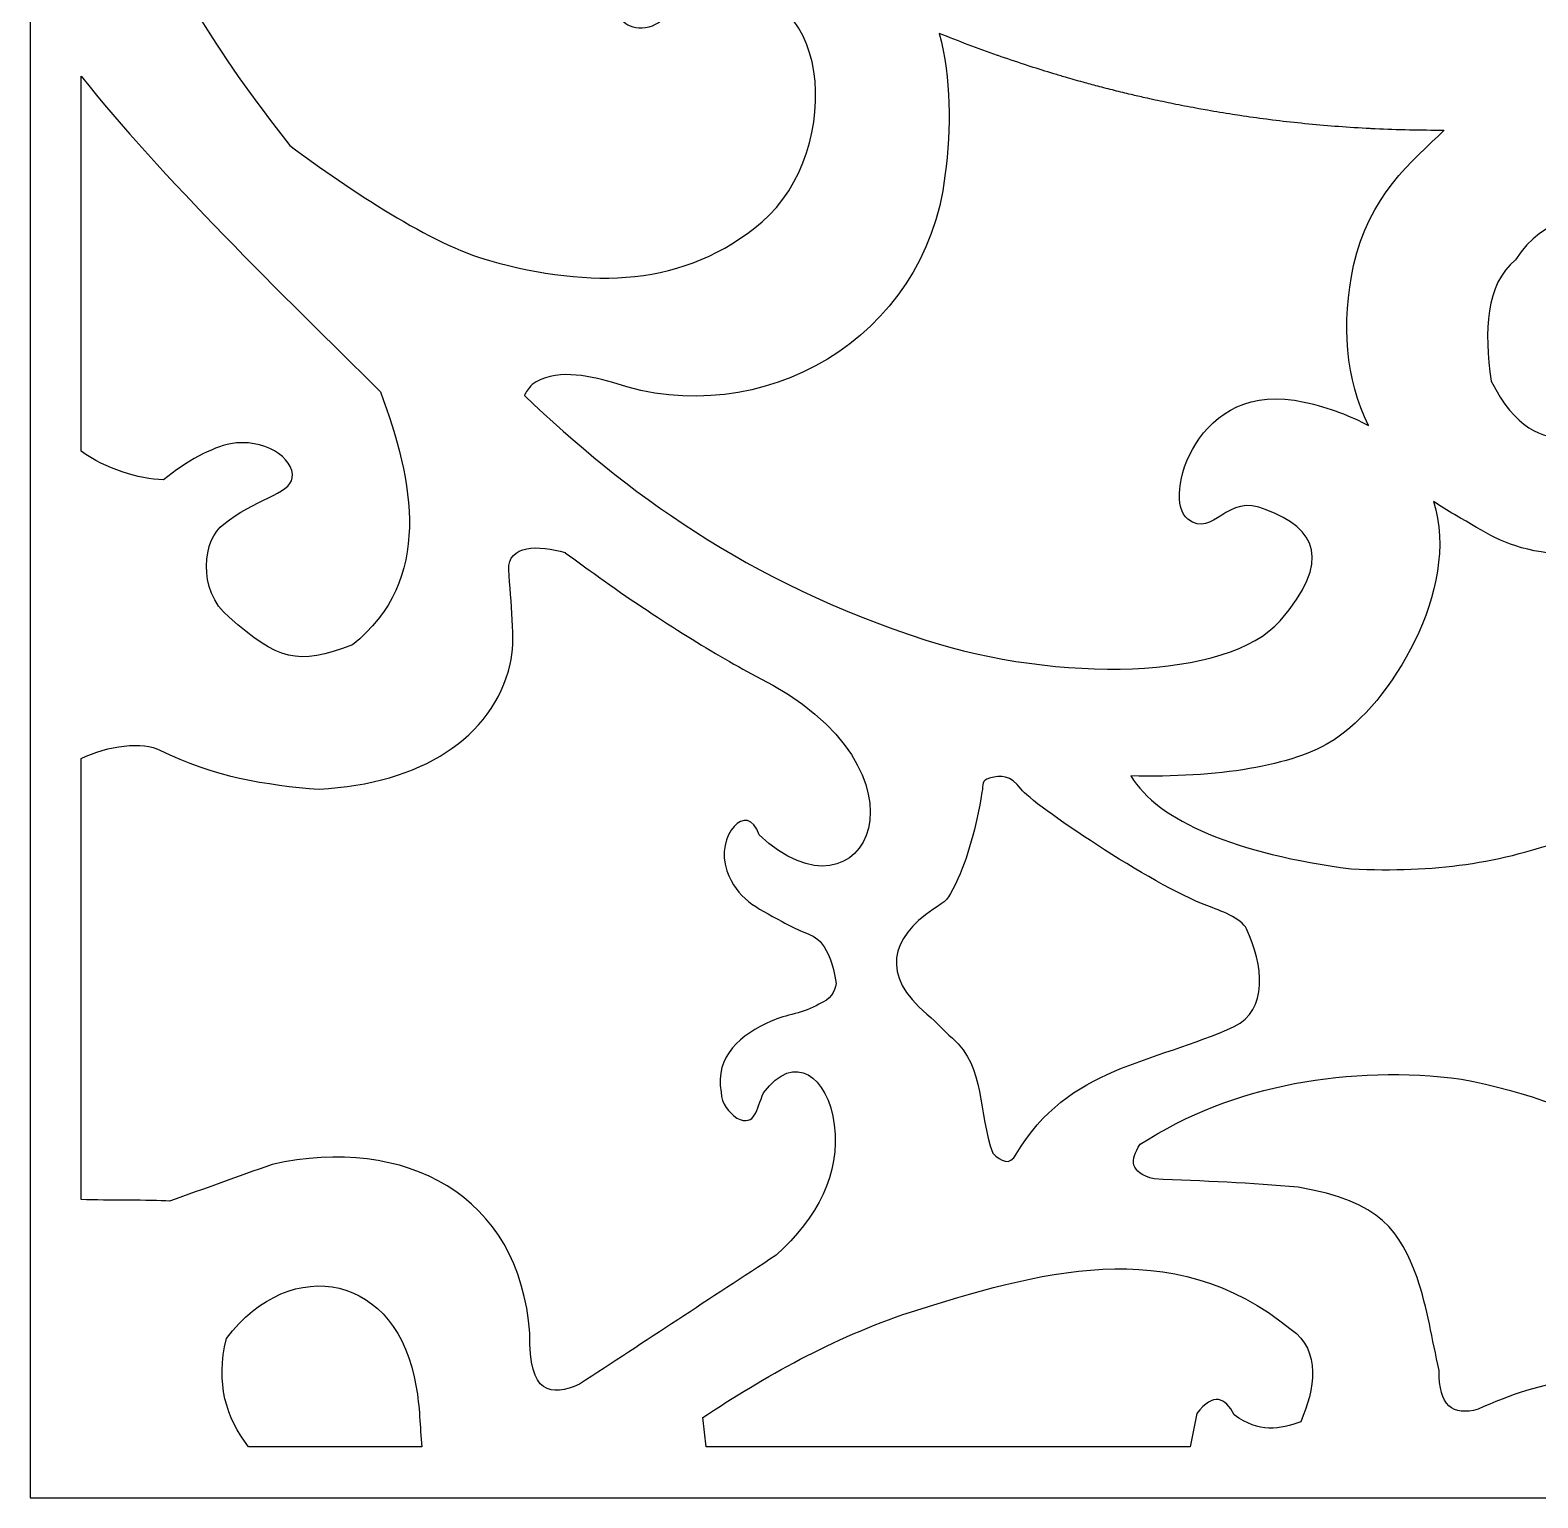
# Model space of a CAD drawing. Header units: centimetres. Extents: x -9.3 to 9.5, y -2.9 to 13.8.
# Drawn here: x 0.709 to 5.369, y -2.944 to 1.594 of the extents above; entities that cross this region are included whole.
import ezdxf

# ---------------------------------------------------------------- set-up
doc = ezdxf.new("R2010")
doc.units = ezdxf.units.CM
doc.header["$MEASUREMENT"] = 0
doc.layers.add('layer 1', color=7, linetype='Continuous')

msp = doc.modelspace()

# ---------------------------------------------------------------- linework, layer by layer
at = {"layer": 'layer 1', "color": 242}
for points, knots in [([(0.70874, 13.75701), (0.70874, 13.75701), (0.86665, 13.75701), (0.86665, 13.75701), (0.86665, 13.75701), (0.86665, 13.75701), (9.38069, 13.75701), (9.38069, 13.75701), (9.38069, 13.75701), (9.38069, 13.75701), (9.5386, 13.75701), (9.5386, 13.75701), (9.5386, 13.75701), (9.5386, 13.75701), (9.5386, 13.59915), (9.5386, 13.59915), (9.5386, 13.59915), (9.5386, 13.59915), (9.5386, -2.78594), (9.5386, -2.78594), (9.5386, -2.78594), (9.5386, -2.78594), (9.5386, -2.9438), (9.5386, -2.9438), (9.5386, -2.9438), (9.5386, -2.9438), (9.38069, -2.9438), (9.38069, -2.9438), (9.38069, -2.9438), (9.38069, -2.9438), (0.86665, -2.9438), (0.86665, -2.9438), (0.86665, -2.9438), (0.86665, -2.9438), (0.70874, -2.9438), (0.70874, -2.9438), (0.70874, -2.9438), (0.70874, -2.9438), (0.70874, -2.78594), (0.70874, -2.78594), (0.70874, -2.78594), (0.70874, -2.78594), (0.70874, 4.65436), (0.70874, 4.65436), (0.70874, 4.65436), (0.70874, 4.65436), (0.70874, 6.15887), (0.70874, 6.15887), (0.70874, 6.15887), (0.70874, 6.15887), (0.70874, 13.59915), (0.70874, 13.59915), (0.70874, 13.59915), (0.70874, 13.59915), (0.70874, 13.75701), (0.70874, 13.75701)], [0, 0, 0, 0, 0.0666667, 0.0666667, 0.0666667, 0.0666667, 0.1333333, 0.1333333, 0.1333333, 0.1333333, 0.2, 0.2, 0.2, 0.2, 0.2666667, 0.2666667, 0.2666667, 0.2666667, 0.3333333, 0.3333333, 0.3333333, 0.3333333, 0.4, 0.4, 0.4, 0.4, 0.4666667, 0.4666667, 0.4666667, 0.4666667, 0.5333333, 0.5333333, 0.5333333, 0.5333333, 0.6, 0.6, 0.6, 0.6, 0.6666667, 0.6666667, 0.6666667, 0.6666667, 0.7333333, 0.7333333, 0.7333333, 0.7333333, 0.8, 0.8, 0.8, 0.8, 0.8666667, 0.8666667, 0.8666667, 0.8666667, 1, 1, 1, 1]), ([(2.10101, 2.54051), (2.10101, 2.54051), (2.11039, 2.53099), (2.11039, 2.53099), (2.11039, 2.53099), (2.11039, 2.53099), (2.11977, 2.52147), (2.11977, 2.52147), (2.11977, 2.52147), (2.1383, 2.50245), (2.1571, 2.48358), (2.1762, 2.46491), (2.1762, 2.46491), (2.1762, 2.46491), (2.18583, 2.45556), (2.18583, 2.45556), (2.18583, 2.45556), (2.18583, 2.45556), (2.19529, 2.44628), (2.19529, 2.44628), (2.19529, 2.44628), (2.21254, 2.42945), (2.23, 2.41273), (2.24786, 2.39621), (2.24786, 2.39621), (2.24786, 2.39621), (2.26535, 2.37995), (2.26535, 2.37995), (2.26535, 2.37995), (2.28188, 2.36465), (2.29853, 2.34943), (2.31534, 2.3344), (2.31534, 2.3344), (2.32439, 2.32623), (2.33361, 2.31811), (2.34278, 2.31003), (2.34278, 2.31003), (2.35736, 2.29707), (2.37227, 2.28422), (2.38726, 2.27148), (2.38726, 2.27148), (2.39967, 2.26087), (2.41216, 2.2503), (2.42464, 2.23983), (2.42464, 2.23983), (2.43527, 2.23099), (2.44586, 2.22218), (2.45649, 2.21345), (2.45649, 2.21345), (2.47297, 2.2), (2.48957, 2.18665), (2.50618, 2.17345), (2.50618, 2.17345), (2.50618, 2.17345), (2.52986, 2.15482), (2.52986, 2.15482), (2.52986, 2.15482), (2.54905, 2.13984), (2.56838, 2.12505), (2.58773, 2.1104), (2.58773, 2.1104), (2.58773, 2.1104), (2.60628, 2.09654), (2.60628, 2.09654), (2.60628, 2.09654), (2.62713, 2.08113), (2.64786, 2.06595), (2.66887, 2.05092), (2.66887, 2.05092), (2.66887, 2.05092), (2.68613, 2.03859), (2.68613, 2.03859), (2.68613, 2.03859), (2.70726, 2.02367), (2.72846, 2.00899), (2.74989, 1.99445), (2.74989, 1.99445), (2.74989, 1.99445), (2.7532, 1.99218), (2.7532, 1.99218), (2.7532, 1.99218), (2.69825, 1.9624), (2.65061, 1.91939), (2.60753, 1.86794), (2.60753, 1.86794), (2.55786, 1.79305), (2.53322, 1.73556), (2.52659, 1.69339), (2.52659, 1.69339), (2.51545, 1.62315), (2.55419, 1.5955), (2.61024, 1.60084), (2.61024, 1.60084), (2.66563, 1.60614), (2.7138, 1.68762), (2.79587, 1.70495), (2.79587, 1.70495), (3.20197, 1.79081), (3.22489, 1.21748), (2.97132, 1.00155), (2.97132, 1.00155), (2.73178, 0.79766), (2.4419, 0.79455), (2.12829, 0.88145), (2.12829, 0.88145), (1.9494, 0.93102), (1.69757, 1.09851), (1.51174, 1.23722), (1.51174, 1.23722), (1.28056, 1.5277), (1.12543, 1.79343), (1.01717, 2.0438), (1.01717, 2.0438), (1.11489, 2.10896), (1.24194, 2.08588), (1.37948, 2.03093), (1.37948, 2.03093), (1.5087, 1.96503), (1.62524, 1.98379), (1.74324, 1.99232), (1.74324, 1.99232), (1.88863, 2.01054), (1.99498, 2.08489), (2.04913, 2.21751), (2.04913, 2.21751), (2.09527, 2.33784), (2.10954, 2.43278), (2.10101, 2.54051)], [0, 0, 0, 0, 0.030303, 0.030303, 0.030303, 0.030303, 0.0606061, 0.0606061, 0.0606061, 0.0606061, 0.0909091, 0.0909091, 0.0909091, 0.0909091, 0.1212121, 0.1212121, 0.1212121, 0.1212121, 0.1515152, 0.1515152, 0.1515152, 0.1515152, 0.1818182, 0.1818182, 0.1818182, 0.1818182, 0.2121212, 0.2121212, 0.2121212, 0.2121212, 0.2424242, 0.2424242, 0.2424242, 0.2424242, 0.2727273, 0.2727273, 0.2727273, 0.2727273, 0.3030303, 0.3030303, 0.3030303, 0.3030303, 0.3333333, 0.3333333, 0.3333333, 0.3333333, 0.3636364, 0.3636364, 0.3636364, 0.3636364, 0.3939394, 0.3939394, 0.3939394, 0.3939394, 0.4242424, 0.4242424, 0.4242424, 0.4242424, 0.4545455, 0.4545455, 0.4545455, 0.4545455, 0.4848485, 0.4848485, 0.4848485, 0.4848485, 0.5151515, 0.5151515, 0.5151515, 0.5151515, 0.5454545, 0.5454545, 0.5454545, 0.5454545, 0.5757576, 0.5757576, 0.5757576, 0.5757576, 0.6060606, 0.6060606, 0.6060606, 0.6060606, 0.6363636, 0.6363636, 0.6363636, 0.6363636, 0.6666667, 0.6666667, 0.6666667, 0.6666667, 0.6969697, 0.6969697, 0.6969697, 0.6969697, 0.7272727, 0.7272727, 0.7272727, 0.7272727, 0.7575758, 0.7575758, 0.7575758, 0.7575758, 0.7878788, 0.7878788, 0.7878788, 0.7878788, 0.8181818, 0.8181818, 0.8181818, 0.8181818, 0.8484848, 0.8484848, 0.8484848, 0.8484848, 0.8787879, 0.8787879, 0.8787879, 0.8787879, 0.9090909, 0.9090909, 0.9090909, 0.9090909, 0.9393939, 0.9393939, 0.9393939, 0.9393939, 1, 1, 1, 1]), ([(5.06375, 1.28397), (5.06375, 1.28397), (5.06398, 1.28397), (5.06398, 1.28397), (5.06398, 1.28397), (5.06398, 1.28397), (5.06427, 1.28397), (5.06427, 1.28397), (5.06427, 1.28397), (5.06427, 1.28397), (5.06455, 1.28397), (5.06455, 1.28397), (5.06455, 1.28397), (5.06455, 1.28397), (5.06471, 1.28397), (5.06471, 1.28397), (5.06471, 1.28397), (5.06471, 1.28397), (5.06499, 1.28397), (5.06499, 1.28397), (5.06499, 1.28397), (5.06499, 1.28397), (5.0717, 1.28406), (5.0717, 1.28406), (5.0717, 1.28406), (5.0717, 1.28406), (5.07195, 1.28406), (5.07195, 1.28406), (5.07195, 1.28406), (5.07195, 1.28406), (5.07211, 1.28406), (5.07211, 1.28406), (5.07211, 1.28406), (5.07211, 1.28406), (5.07235, 1.28406), (5.07235, 1.28406), (5.07235, 1.28406), (5.07235, 1.28406), (5.07259, 1.28406), (5.07259, 1.28406), (5.07259, 1.28406), (5.07259, 1.28406), (5.07551, 1.28411), (5.07551, 1.28411), (5.07551, 1.28411), (5.07551, 1.28411), (5.07579, 1.28411), (5.07579, 1.28411), (5.07579, 1.28411), (5.07579, 1.28411), (5.076, 1.28411), (5.076, 1.28411), (5.076, 1.28411), (5.076, 1.28411), (5.07623, 1.28411), (5.07623, 1.28411), (5.07623, 1.28411), (5.07623, 1.28411), (5.07644, 1.28411), (5.07644, 1.28411), (5.07644, 1.28411), (5.07644, 1.28411), (5.0774, 1.28412), (5.0774, 1.28412), (5.0774, 1.28412), (5.0774, 1.28412), (5.07764, 1.28412), (5.07764, 1.28412), (5.07764, 1.28412), (5.07764, 1.28412), (5.07934, 1.28416), (5.07934, 1.28416), (5.07934, 1.28416), (5.07934, 1.28416), (5.07942, 1.28416), (5.07942, 1.28416), (5.07942, 1.28416), (4.98118, 1.19209), (4.84441, 1.0769), (4.79919, 0.86657), (4.79919, 0.86657), (4.76035, 0.68525), (4.77511, 0.51433), (4.84514, 0.37139), (4.84514, 0.37139), (4.79103, 0.40127), (4.7254, 0.42601), (4.64677, 0.44419), (4.64677, 0.44419), (4.31348, 0.52121), (4.20531, 0.14412), (4.28666, 0.08203), (4.28666, 0.08203), (4.3682, 0.01994), (4.40356, 0.16767), (4.52902, 0.11052), (4.52902, 0.11052), (4.6831, 0.05358), (4.73349, -0.04685), (4.57177, -0.23189), (4.57177, -0.23189), (4.41019, -0.41694), (3.88208, -0.42281), (3.47668, -0.29163), (3.47668, -0.29163), (2.92154, -0.11192), (2.54692, 0.16802), (2.23622, 0.46443), (2.23622, 0.46443), (2.24091, 0.47513), (2.2483, 0.48617), (2.25982, 0.49825), (2.25982, 0.49825), (2.32775, 0.54748), (2.42913, 0.52803), (2.50918, 0.50401), (2.50918, 0.50401), (2.9687, 0.34869), (3.47668, 0.64078), (3.53611, 1.14309), (3.53611, 1.14309), (3.5557, 1.29688), (3.55474, 1.44219), (3.51865, 1.5837), (3.51865, 1.5837), (3.57798, 1.5597), (3.63806, 1.53703), (3.69868, 1.51575), (3.69868, 1.51575), (3.69868, 1.51575), (3.70018, 1.51525), (3.70018, 1.51525), (3.70018, 1.51525), (3.72708, 1.50581), (3.7542, 1.4966), (3.78151, 1.4877), (3.78151, 1.4877), (3.78151, 1.4877), (3.79994, 1.4817), (3.79994, 1.4817), (3.79994, 1.4817), (3.82399, 1.47395), (3.84819, 1.46641), (3.87247, 1.4591), (3.87247, 1.4591), (3.88443, 1.4555), (3.8963, 1.4519), (3.90827, 1.44841), (3.90827, 1.44841), (3.92666, 1.44306), (3.94505, 1.43785), (3.9635, 1.43275), (3.9635, 1.43275), (3.97837, 1.42865), (3.99321, 1.42462), (4.00816, 1.42067), (4.00816, 1.42067), (4.02542, 1.4161), (4.0428, 1.41164), (4.06013, 1.40729), (4.06013, 1.40729), (4.07721, 1.40302), (4.09423, 1.39886), (4.11132, 1.3948), (4.11132, 1.3948), (4.12555, 1.39142), (4.13969, 1.38814), (4.15399, 1.38492), (4.15399, 1.38492), (4.17508, 1.38017), (4.19617, 1.37557), (4.21726, 1.37115), (4.21726, 1.37115), (4.22827, 1.36888), (4.23918, 1.36667), (4.25008, 1.36448), (4.25008, 1.36448), (4.27348, 1.35979), (4.29687, 1.35527), (4.32047, 1.35098), (4.32047, 1.35098), (4.32936, 1.34932), (4.33845, 1.34773), (4.34734, 1.34615), (4.34734, 1.34615), (4.37317, 1.34163), (4.39895, 1.33737), (4.42473, 1.33333), (4.42473, 1.33333), (4.42473, 1.33333), (4.44708, 1.3299), (4.44708, 1.3299), (4.44708, 1.3299), (4.47467, 1.32577), (4.50231, 1.32188), (4.53003, 1.31828), (4.53003, 1.31828), (4.53003, 1.31828), (4.54846, 1.31596), (4.54846, 1.31596), (4.54846, 1.31596), (4.57791, 1.31227), (4.60753, 1.30886), (4.6374, 1.3058), (4.6374, 1.3058), (4.6374, 1.3058), (4.64875, 1.30466), (4.64875, 1.30466), (4.64875, 1.30466), (4.67954, 1.30158), (4.7103, 1.29884), (4.7412, 1.29644), (4.7412, 1.29644), (4.7412, 1.29644), (4.75216, 1.2956), (4.75216, 1.2956), (4.75216, 1.2956), (4.78465, 1.29317), (4.81721, 1.2911), (4.84991, 1.28943), (4.84991, 1.28943), (4.84991, 1.28943), (4.85325, 1.28925), (4.85325, 1.28925), (4.85325, 1.28925), (4.88745, 1.28752), (4.92167, 1.28624), (4.9559, 1.28536), (4.9559, 1.28536), (4.9559, 1.28536), (4.95872, 1.28528), (4.95872, 1.28528), (4.95872, 1.28528), (4.99364, 1.28441), (5.02862, 1.28397), (5.06375, 1.28397)], [0, 0, 0, 0, 0.0166667, 0.0166667, 0.0166667, 0.0166667, 0.0333333, 0.0333333, 0.0333333, 0.0333333, 0.05, 0.05, 0.05, 0.05, 0.0666667, 0.0666667, 0.0666667, 0.0666667, 0.0833333, 0.0833333, 0.0833333, 0.0833333, 0.1, 0.1, 0.1, 0.1, 0.1166667, 0.1166667, 0.1166667, 0.1166667, 0.1333333, 0.1333333, 0.1333333, 0.1333333, 0.15, 0.15, 0.15, 0.15, 0.1666667, 0.1666667, 0.1666667, 0.1666667, 0.1833333, 0.1833333, 0.1833333, 0.1833333, 0.2, 0.2, 0.2, 0.2, 0.2166667, 0.2166667, 0.2166667, 0.2166667, 0.2333333, 0.2333333, 0.2333333, 0.2333333, 0.25, 0.25, 0.25, 0.25, 0.2666667, 0.2666667, 0.2666667, 0.2666667, 0.2833333, 0.2833333, 0.2833333, 0.2833333, 0.3, 0.3, 0.3, 0.3, 0.3166667, 0.3166667, 0.3166667, 0.3166667, 0.3333333, 0.3333333, 0.3333333, 0.3333333, 0.35, 0.35, 0.35, 0.35, 0.3666667, 0.3666667, 0.3666667, 0.3666667, 0.3833333, 0.3833333, 0.3833333, 0.3833333, 0.4, 0.4, 0.4, 0.4, 0.4166667, 0.4166667, 0.4166667, 0.4166667, 0.4333333, 0.4333333, 0.4333333, 0.4333333, 0.45, 0.45, 0.45, 0.45, 0.4666667, 0.4666667, 0.4666667, 0.4666667, 0.4833333, 0.4833333, 0.4833333, 0.4833333, 0.5, 0.5, 0.5, 0.5, 0.5166667, 0.5166667, 0.5166667, 0.5166667, 0.5333333, 0.5333333, 0.5333333, 0.5333333, 0.55, 0.55, 0.55, 0.55, 0.5666667, 0.5666667, 0.5666667, 0.5666667, 0.5833333, 0.5833333, 0.5833333, 0.5833333, 0.6, 0.6, 0.6, 0.6, 0.6166667, 0.6166667, 0.6166667, 0.6166667, 0.6333333, 0.6333333, 0.6333333, 0.6333333, 0.65, 0.65, 0.65, 0.65, 0.6666667, 0.6666667, 0.6666667, 0.6666667, 0.6833333, 0.6833333, 0.6833333, 0.6833333, 0.7, 0.7, 0.7, 0.7, 0.7166667, 0.7166667, 0.7166667, 0.7166667, 0.7333333, 0.7333333, 0.7333333, 0.7333333, 0.75, 0.75, 0.75, 0.75, 0.7666667, 0.7666667, 0.7666667, 0.7666667, 0.7833333, 0.7833333, 0.7833333, 0.7833333, 0.8, 0.8, 0.8, 0.8, 0.8166667, 0.8166667, 0.8166667, 0.8166667, 0.8333333, 0.8333333, 0.8333333, 0.8333333, 0.85, 0.85, 0.85, 0.85, 0.8666667, 0.8666667, 0.8666667, 0.8666667, 0.8833333, 0.8833333, 0.8833333, 0.8833333, 0.9, 0.9, 0.9, 0.9, 0.9166667, 0.9166667, 0.9166667, 0.9166667, 0.9333333, 0.9333333, 0.9333333, 0.9333333, 0.95, 0.95, 0.95, 0.95, 0.9666667, 0.9666667, 0.9666667, 0.9666667, 1, 1, 1, 1]), ([(0.86665, 1.45209), (0.86665, 1.45209), (0.86665, 0.29219), (0.86665, 0.29219), (0.86665, 0.29219), (0.94266, 0.23711), (1.04401, 0.20634), (1.12059, 0.20379), (1.12059, 0.20379), (1.19219, 0.26082), (1.27026, 0.304), (1.32844, 0.315), (1.32844, 0.315), (1.42671, 0.33356), (1.5271, 0.27282), (1.51893, 0.20944), (1.51893, 0.20944), (1.51246, 0.16015), (1.39976, 0.14309), (1.30683, 0.06653), (1.30683, 0.06653), (1.24399, 0.02291), (1.22189, -0.13792), (1.32391, -0.22084), (1.32391, -0.22084), (1.47432, -0.35343), (1.53401, -0.37236), (1.70472, -0.30662), (1.70472, -0.30662), (1.95578, -0.10616), (1.89396, 0.19891), (1.79176, 0.47518), (1.79176, 0.47518), (1.49101, 0.7748), (1.11142, 1.14105), (0.86665, 1.45209)], [0, 0, 0, 0, 0.1, 0.1, 0.1, 0.1, 0.2, 0.2, 0.2, 0.2, 0.3, 0.3, 0.3, 0.3, 0.4, 0.4, 0.4, 0.4, 0.5, 0.5, 0.5, 0.5, 0.6, 0.6, 0.6, 0.6, 0.7, 0.7, 0.7, 0.7, 0.8, 0.8, 0.8, 0.8, 1, 1, 1, 1]), ([(4.11047, -0.71176), (4.37535, -0.71809), (4.61428, -0.68265), (4.73862, -0.59974), (4.73862, -0.59974), (4.90854, -0.49299), (5.13183, -0.13714), (5.04637, 0.13695), (5.04637, 0.13695), (5.06678, 0.12252), (5.08831, 0.10888), (5.11087, 0.09613), (5.11087, 0.09613), (5.21281, 0.03876), (5.259, 0.00084), (5.37885, -0.01948), (5.37885, -0.01948), (5.4709, -0.0351), (5.55143, -0.01599), (5.60077, 0.01707), (5.60077, 0.01707), (5.68547, 0.07366), (5.7658, 0.13052), (5.79125, 0.24452), (5.79125, 0.24452), (5.84549, 0.38818), (5.7635, 0.60442), (5.65217, 0.46326), (5.65217, 0.46326), (5.62283, 0.43545), (5.5935, 0.4076), (5.56412, 0.37979), (5.56412, 0.37979), (5.5307, 0.34809), (5.51026, 0.33939), (5.46241, 0.33535), (5.46241, 0.33535), (5.37958, 0.32837), (5.29904, 0.36329), (5.22416, 0.5083), (5.22416, 0.5083), (5.20279, 0.66596), (5.20623, 0.80607), (5.29924, 0.8836), (5.29924, 0.8836), (5.38952, 1.02263), (5.51995, 1.03106), (5.65645, 1.02084), (5.65645, 1.02084), (5.83829, 1.02299), (5.98308, 0.94149), (6.07355, 0.73777), (6.07355, 0.73777), (6.16361, 0.54432), (6.17941, 0.39084), (6.1719, 0.04738), (6.1719, 0.04738), (6.16985, -0.04238), (6.1443, -0.18048), (6.10596, -0.2673), (6.10596, -0.2673), (5.99386, -0.52198), (5.81619, -0.7415), (5.4831, -0.89852), (5.4831, -0.89852), (5.24308, -0.98457), (5.05481, -1.0104), (4.792, -0.99924), (4.792, -0.99924), (4.43791, -0.95363), (4.19415, -0.85164), (4.11047, -0.71176)], [0, 0, 0, 0, 0.0526316, 0.0526316, 0.0526316, 0.0526316, 0.1052632, 0.1052632, 0.1052632, 0.1052632, 0.1578947, 0.1578947, 0.1578947, 0.1578947, 0.2105263, 0.2105263, 0.2105263, 0.2105263, 0.2631579, 0.2631579, 0.2631579, 0.2631579, 0.3157895, 0.3157895, 0.3157895, 0.3157895, 0.3684211, 0.3684211, 0.3684211, 0.3684211, 0.4210526, 0.4210526, 0.4210526, 0.4210526, 0.4736842, 0.4736842, 0.4736842, 0.4736842, 0.5263158, 0.5263158, 0.5263158, 0.5263158, 0.5789474, 0.5789474, 0.5789474, 0.5789474, 0.6315789, 0.6315789, 0.6315789, 0.6315789, 0.6842105, 0.6842105, 0.6842105, 0.6842105, 0.7368421, 0.7368421, 0.7368421, 0.7368421, 0.7894737, 0.7894737, 0.7894737, 0.7894737, 0.8421053, 0.8421053, 0.8421053, 0.8421053, 0.8947368, 0.8947368, 0.8947368, 0.8947368, 1, 1, 1, 1]), ([(0.86665, -0.6578), (0.86665, -0.6578), (0.86665, -2.02184), (0.86665, -2.02184), (0.86665, -2.02184), (0.94974, -2.02409), (1.07929, -2.02235), (1.13974, -2.02655), (1.13974, -2.02655), (1.24541, -1.98866), (1.35088, -1.95078), (1.45655, -1.91289), (1.45655, -1.91289), (1.86891, -1.82248), (2.22146, -2.00628), (2.25319, -2.43501), (2.25319, -2.43501), (2.24842, -2.62732), (2.31962, -2.62974), (2.40646, -2.5927), (2.40646, -2.5927), (2.6091, -2.45975), (2.81155, -2.32678), (3.01403, -2.19382), (3.01403, -2.19382), (3.14346, -2.07553), (3.21276, -1.94329), (3.19385, -1.79064), (3.19385, -1.79064), (3.17486, -1.63979), (3.07072, -1.56185), (2.97561, -1.69199), (2.97561, -1.69199), (2.95165, -1.74174), (2.9525, -1.79756), (2.89313, -1.77028), (2.89313, -1.77028), (2.86828, -1.74995), (2.84602, -1.72748), (2.84395, -1.68985), (2.84395, -1.68985), (2.82444, -1.5763), (2.90587, -1.51091), (2.99852, -1.47029), (2.99852, -1.47029), (3.04688, -1.44911), (3.09857, -1.44562), (3.14681, -1.41749), (3.14681, -1.41749), (3.18222, -1.40251), (3.19608, -1.37964), (3.20028, -1.35316), (3.20028, -1.35316), (3.17813, -1.22593), (3.14092, -1.20973), (3.09748, -1.19404), (3.09748, -1.19404), (3.07659, -1.18479), (3.05517, -1.17424), (3.03295, -1.16213), (3.03295, -1.16213), (2.95113, -1.11774), (2.89349, -1.09264), (2.86214, -1.00521), (2.86214, -1.00521), (2.82331, -0.89657), (2.92696, -0.78478), (2.96162, -0.89423), (2.96162, -0.89423), (3.28836, -1.20316), (3.5387, -0.69341), (2.95177, -0.40385), (2.95177, -0.40385), (2.80941, -0.327), (2.64988, -0.2276), (2.46574, -0.09653), (2.46574, -0.09653), (2.46574, -0.09653), (2.46405, -0.09534), (2.46405, -0.09534), (2.46405, -0.09534), (2.43115, -0.07187), (2.39741, -0.04737), (2.36278, -0.02183), (2.36278, -0.02183), (2.36278, -0.02183), (2.36213, -0.02137), (2.36213, -0.02137), (2.36213, -0.02137), (2.28172, 0.0033), (2.18418, 0.00305), (2.18822, -0.07501), (2.18822, -0.07501), (2.19319, -0.17159), (2.2104, -0.2924), (2.19246, -0.36667), (2.19246, -0.36667), (2.13754, -0.5941), (1.91731, -0.7358), (1.60197, -0.75269), (1.60197, -0.75269), (1.438, -0.74057), (1.27409, -0.71342), (1.10992, -0.63259), (1.10992, -0.63259), (1.06002, -0.60408), (0.94691, -0.61783), (0.86665, -0.6578)], [0, 0, 0, 0, 0.0357143, 0.0357143, 0.0357143, 0.0357143, 0.0714286, 0.0714286, 0.0714286, 0.0714286, 0.1071429, 0.1071429, 0.1071429, 0.1071429, 0.1428571, 0.1428571, 0.1428571, 0.1428571, 0.1785714, 0.1785714, 0.1785714, 0.1785714, 0.2142857, 0.2142857, 0.2142857, 0.2142857, 0.25, 0.25, 0.25, 0.25, 0.2857143, 0.2857143, 0.2857143, 0.2857143, 0.3214286, 0.3214286, 0.3214286, 0.3214286, 0.3571429, 0.3571429, 0.3571429, 0.3571429, 0.3928571, 0.3928571, 0.3928571, 0.3928571, 0.4285714, 0.4285714, 0.4285714, 0.4285714, 0.4642857, 0.4642857, 0.4642857, 0.4642857, 0.5, 0.5, 0.5, 0.5, 0.5357143, 0.5357143, 0.5357143, 0.5357143, 0.5714286, 0.5714286, 0.5714286, 0.5714286, 0.6071429, 0.6071429, 0.6071429, 0.6071429, 0.6428571, 0.6428571, 0.6428571, 0.6428571, 0.6785714, 0.6785714, 0.6785714, 0.6785714, 0.7142857, 0.7142857, 0.7142857, 0.7142857, 0.75, 0.75, 0.75, 0.75, 0.7857143, 0.7857143, 0.7857143, 0.7857143, 0.8214286, 0.8214286, 0.8214286, 0.8214286, 0.8571429, 0.8571429, 0.8571429, 0.8571429, 0.8928571, 0.8928571, 0.8928571, 0.8928571, 0.9285714, 0.9285714, 0.9285714, 0.9285714, 1, 1, 1, 1]), ([(3.56925, -1.04467), (3.60707, -0.96576), (3.63285, -0.86842), (3.65054, -0.76238), (3.65054, -0.76238), (3.65463, -0.7373), (3.64881, -0.72627), (3.6741, -0.71888), (3.6741, -0.71888), (3.70902, -0.70865), (3.73787, -0.70789), (3.77145, -0.75269), (3.77145, -0.75269), (3.8062, -0.79899), (4.1742, -1.04846), (4.34586, -1.11282), (4.34586, -1.11282), (4.38679, -1.12816), (4.45237, -1.15108), (4.46841, -1.1849), (4.46841, -1.1849), (4.52066, -1.29472), (4.53501, -1.43789), (4.43042, -1.48613), (4.43042, -1.48613), (4.17985, -1.60184), (3.91705, -1.60893), (3.75645, -1.88072), (3.75645, -1.88072), (3.73585, -1.91949), (3.71007, -1.90299), (3.68381, -1.87857), (3.68381, -1.87857), (3.63839, -1.75515), (3.66189, -1.61158), (3.55955, -1.5231), (3.55955, -1.5231), (3.52834, -1.49607), (3.51376, -1.4761), (3.48023, -1.44821), (3.48023, -1.44821), (3.33629, -1.32831), (3.36898, -1.21164), (3.49881, -1.12491), (3.49881, -1.12491), (3.54282, -1.09558), (3.54367, -1.09768), (3.56925, -1.04467)], [0, 0, 0, 0, 0.0769231, 0.0769231, 0.0769231, 0.0769231, 0.1538462, 0.1538462, 0.1538462, 0.1538462, 0.2307692, 0.2307692, 0.2307692, 0.2307692, 0.3076923, 0.3076923, 0.3076923, 0.3076923, 0.3846154, 0.3846154, 0.3846154, 0.3846154, 0.4615385, 0.4615385, 0.4615385, 0.4615385, 0.5384615, 0.5384615, 0.5384615, 0.5384615, 0.6153846, 0.6153846, 0.6153846, 0.6153846, 0.6923077, 0.6923077, 0.6923077, 0.6923077, 0.7692308, 0.7692308, 0.7692308, 0.7692308, 0.8461538, 0.8461538, 0.8461538, 0.8461538, 1, 1, 1, 1]), ([(5.85441, -2.78594), (5.85441, -2.78594), (6.20511, -2.78594), (6.20511, -2.78594), (6.20511, -2.78594), (6.19809, -2.60571), (6.15666, -2.42553), (6.08643, -2.24528), (6.08643, -2.24528), (5.86536, -1.90986), (5.5358, -1.72723), (5.13227, -1.6491), (5.13227, -1.6491), (4.79103, -1.605), (4.42804, -1.6636), (4.13949, -1.85069), (4.13949, -1.85069), (4.10635, -1.89897), (4.107, -1.93829), (4.18228, -1.95793), (4.18228, -1.95793), (4.33312, -1.96438), (4.48538, -1.96974), (4.62734, -1.98366), (4.62734, -1.98366), (4.88473, -2.02511), (4.94434, -2.12414), (4.9953, -2.26244), (4.9953, -2.26244), (5.02779, -2.35823), (5.041, -2.45402), (5.06378, -2.54981), (5.06378, -2.54981), (5.06132, -2.65974), (5.10626, -2.69157), (5.18367, -2.66991), (5.18367, -2.66991), (5.28204, -2.62625), (5.38184, -2.58765), (5.49163, -2.58413), (5.49163, -2.58413), (5.61047, -2.57575), (5.70119, -2.61774), (5.79125, -2.66132), (5.79125, -2.66132), (5.83756, -2.71978), (5.84839, -2.75451), (5.85441, -2.78594)], [0, 0, 0, 0, 0.0769231, 0.0769231, 0.0769231, 0.0769231, 0.1538462, 0.1538462, 0.1538462, 0.1538462, 0.2307692, 0.2307692, 0.2307692, 0.2307692, 0.3076923, 0.3076923, 0.3076923, 0.3076923, 0.3846154, 0.3846154, 0.3846154, 0.3846154, 0.4615385, 0.4615385, 0.4615385, 0.4615385, 0.5384615, 0.5384615, 0.5384615, 0.5384615, 0.6153846, 0.6153846, 0.6153846, 0.6153846, 0.6923077, 0.6923077, 0.6923077, 0.6923077, 0.7692308, 0.7692308, 0.7692308, 0.7692308, 0.8461538, 0.8461538, 0.8461538, 0.8461538, 1, 1, 1, 1]), ([(2.79765, -2.78594), (2.79765, -2.78594), (4.29392, -2.78594), (4.29392, -2.78594), (4.29392, -2.78594), (4.29392, -2.78594), (4.31485, -2.68278), (4.31485, -2.68278), (4.31485, -2.68278), (4.36625, -2.61665), (4.4019, -2.63311), (4.43042, -2.68707), (4.43042, -2.68707), (4.50612, -2.74448), (4.57169, -2.73152), (4.63586, -2.70851), (4.63586, -2.70851), (4.67869, -2.60917), (4.69999, -2.48836), (4.60584, -2.42328), (4.60584, -2.42328), (4.23614, -2.11893), (3.81529, -2.24888), (3.42914, -2.36968), (3.42914, -2.36968), (3.18463, -2.45115), (2.98038, -2.56842), (2.78735, -2.69564), (2.78735, -2.69564), (2.78735, -2.69564), (2.79765, -2.78594), (2.79765, -2.78594)], [0, 0, 0, 0, 0.1111111, 0.1111111, 0.1111111, 0.1111111, 0.2222222, 0.2222222, 0.2222222, 0.2222222, 0.3333333, 0.3333333, 0.3333333, 0.3333333, 0.4444444, 0.4444444, 0.4444444, 0.4444444, 0.5555556, 0.5555556, 0.5555556, 0.5555556, 0.6666667, 0.6666667, 0.6666667, 0.6666667, 0.7777778, 0.7777778, 0.7777778, 0.7777778, 1, 1, 1, 1]), ([(1.38388, -2.78594), (1.38388, -2.78594), (1.91917, -2.78594), (1.91917, -2.78594), (1.91917, -2.78594), (1.91311, -2.72448), (1.91348, -2.66038), (1.90148, -2.60127), (1.90148, -2.60127), (1.84814, -2.25328), (1.51562, -2.18484), (1.3152, -2.45116), (1.3152, -2.45116), (1.28173, -2.58995), (1.31409, -2.69698), (1.38388, -2.78594)], [0, 0, 0, 0, 0.2, 0.2, 0.2, 0.2, 0.4, 0.4, 0.4, 0.4, 0.6, 0.6, 0.6, 0.6, 1, 1, 1, 1])]:
    msp.add_open_spline(points, degree=3, knots=knots, dxfattribs=at)

doc.saveas('drawing.dxf')
